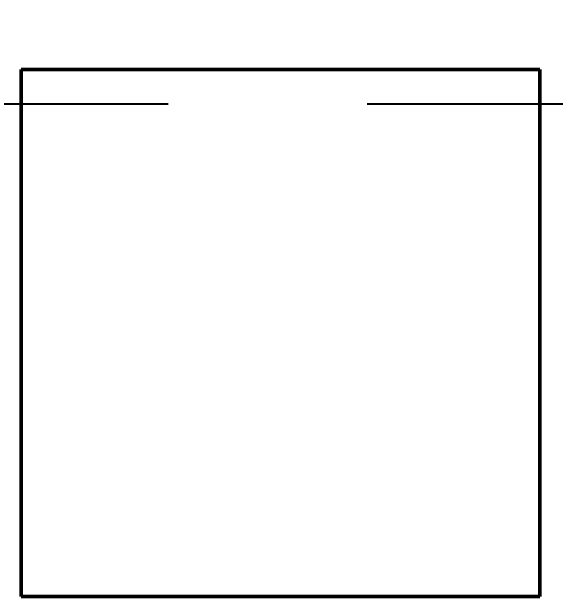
# Model space of a CAD drawing. Header units: millimetres. Extents: x 71 to 428, y 120 to 295.
# Drawn here: x 363.231 to 366.48, y 201.542 to 205.048 of the extents above; entities that cross this region are included whole.
import ezdxf

# ---------------------------------------------------------------- set-up
doc = ezdxf.new("R2010")
doc.units = ezdxf.units.MM
doc.header["$LTSCALE"] = 0.75
doc.linetypes.add('CENTER', pattern=[50.8, 31.75, -6.35, 6.35, -6.35])
doc.layers.add('Dim', color=3, linetype='Continuous', lineweight=25)
doc.layers.add('Visible', color=7, linetype='Continuous', lineweight=50)
doc.styles.get("Standard").update_dxf_attribs({"font": 'arial.ttf'})
doc.dimstyles.new('Dim-ISO-25', dxfattribs={"dimtxt": 3.5, "dimasz": 3.5, "dimexe": 2.1, "dimexo": 2.1, "dimgap": 1.4, "dimtad": 1, "dimzin": 12, "dimdsep": 46, "dimtxsty": 'Standard', "dimcen": 0, "dimazin": 3, "dimtp": 0.1, "dimtm": 0.1, "dimtfac": 0.714286, "dimtmove": 0, "dimatfit": 3, "dimfxl": 1, "dimtzin": 12, "dimarcsym": 0})

# ---------------------------------------------------------------- blocks, each defined once
blk = doc.blocks.new('*D122')
at = {"color": 0, "linetype": 'ByBlock', "lineweight": -2}
for p, q in [((391.3964, 202.3983), (391.3964, 119.8711)), ((354.8964, 148.7044), (354.8964, 119.8711)), ((391.3964, 121.9711), (354.8964, 121.9711))]:
    blk.add_line(p, q, dxfattribs=at)
at = {"color": 0, "linetype": 'ByBlock'}
for points in [[(354.8964, 121.9711), (358.3964, 122.5544), (358.3964, 121.3878)], [(391.3964, 121.9711), (387.8964, 122.5544), (387.8964, 121.3878)]]:
    blk.add_solid(points, dxfattribs=at)
at = {"layer": 'Defpoints', "color": 0, "linetype": 'ByBlock'}
for p in [(391.3964, 204.4983), (354.8964, 150.8044)]:
    blk.add_point(p, dxfattribs=at)
at = {"color": 0, "linetype": 'ByBlock', "lineweight": -2, "insert": (373.1464, 125.1593), "char_height": 3.5, "attachment_point": 5}
blk.add_mtext('\\A0;36.5', dxfattribs=at)

msp = doc.modelspace()

# ---------------------------------------------------------------- linework, layer by layer
at = {"color": 6, "linetype": 'CENTER', "ltscale": 0.25}
msp.add_line((428.4595, 204.496), (294.1476, 204.496), dxfattribs=at)
at = {"layer": 'Visible'}
for p, q in [((363.2877, 204.7028), (363.2877, 201.5528)), ((366.3877, 204.7028), (363.2877, 204.7028)), ((366.3877, 201.5528), (366.3877, 204.7028)), ((363.2877, 201.5528), (366.3877, 201.5528))]:
    msp.add_line(p, q, dxfattribs=at)
at = {"layer": 'Visible', "extrusion": (0, 0, -1)}
msp.add_circle((-354.8964, 204.496), 47.93, dxfattribs=at)

# ---------------------------------------------------------------- dimensions: what is measured, and where the dimension line sits
at = {"layer": 'Dim'}
dim = msp.add_linear_dim(base=(354.8964, 121.9711), p1=(391.3964, 204.4983), p2=(354.8964, 150.8044), dimstyle='Dim-ISO-25', dxfattribs=at)
dim.commit()
dim.dimension.update_dxf_attribs({"geometry": '*D122', "text_midpoint": (373.1464, 125.1593)})

doc.saveas('drawing.dxf')
